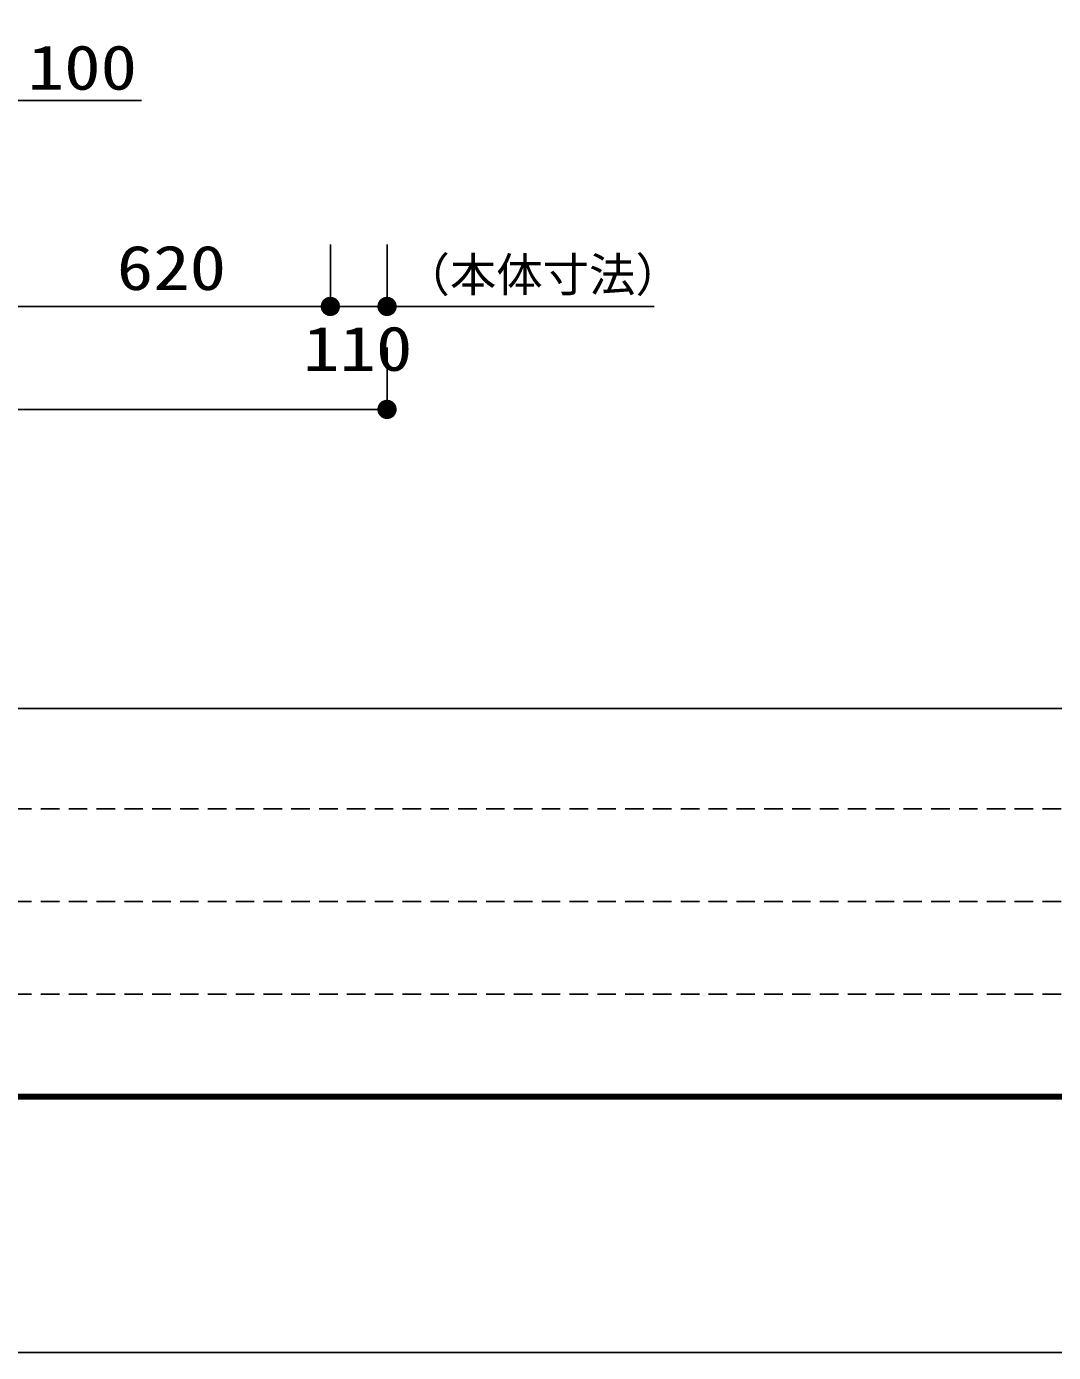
# Model space of a CAD drawing. Units: millimetres, scale not verified. Extents: x -8910 to 8910, y -6308 to 6308.
# Drawn here: x -3334 to -1341, y -6308 to -3732 of the extents above; entities that cross this region are included whole.
import ezdxf
from ezdxf.enums import TextEntityAlignment as Align

# ---------------------------------------------------------------- set-up
doc = ezdxf.new("R2010")
doc.units = ezdxf.units.MM
doc.header["$LTSCALE"] = 30
doc.linetypes.add('DASHED1', pattern=[1.8, 1.2, -0.6])
for name, color, linetype, lineweight in [('1-2_00クル-フ-6寸法', 132, 'Continuous', 25), ('1-5_図面枠', 7, 'Continuous', 25), ('1-6_Axis_waku', 7, 'Continuous', 25)]:
    doc.layers.add(name, color=color, linetype=linetype, lineweight=lineweight)
doc.styles.add('ＭＳ ゴシック', font='')
doc.styles.get('ＭＳ ゴシック').set_extended_font_data('MS Gothic')

msp = doc.modelspace()

# ---------------------------------------------------------------- linework, layer by layer
at = {"layer": '1-2_00クル-フ-6寸法', "color": 4}
for p, q in [((-3364.19, -3875.7), (-3110.75, -3875.7)), ((-2744.21, -4155.7), (-2744.21, -4275.7)), ((-2744.21, -4155.7), (-2744.21, -4275.7)), ((-2634.21, -4155.7), (-2634.21, -4275.7)), ((-3364.19, -4275.7), (-2744.21, -4275.7)), ((-2744.21, -4275.7), (-2634.21, -4275.7)), ((-2634.21, -4275.7), (-2115.47, -4275.7)), ((-2634.21, -4355.7), (-2634.21, -4475.7)), ((-2634.21, -4475.7), (-6334.23, -4475.7))]:
    msp.add_line(p, q, dxfattribs=at)
at = {"layer": '1-2_00クル-フ-6寸法'}
for points in [[(-2744.21, -4275.7), (-2762.96, -4275.7), (-2762.81, -4273.35)], [(-2744.21, -4275.7), (-2762.96, -4275.7), (-2762.81, -4273.35)], [(-2744.21, -4275.7), (-2762.81, -4273.35), (-2762.37, -4271.03)], [(-2744.21, -4275.7), (-2762.81, -4273.35), (-2762.37, -4271.03)], [(-2744.21, -4275.7), (-2762.37, -4271.03), (-2761.65, -4268.8)], [(-2744.21, -4275.7), (-2762.37, -4271.03), (-2761.65, -4268.8)], [(-2744.21, -4275.7), (-2761.65, -4268.8), (-2760.64, -4266.66)], [(-2744.21, -4275.7), (-2761.65, -4268.8), (-2760.64, -4266.66)], [(-2744.21, -4275.7), (-2760.64, -4266.66), (-2759.38, -4264.68)], [(-2744.21, -4275.7), (-2760.64, -4266.66), (-2759.38, -4264.68)], [(-2744.21, -4275.7), (-2759.38, -4264.68), (-2757.88, -4262.86)], [(-2744.21, -4275.7), (-2759.38, -4264.68), (-2757.88, -4262.86)], [(-2744.21, -4275.7), (-2757.88, -4262.86), (-2756.16, -4261.25)], [(-2744.21, -4275.7), (-2757.88, -4262.86), (-2756.16, -4261.25)], [(-2744.21, -4275.7), (-2756.16, -4261.25), (-2754.26, -4259.87)], [(-2744.21, -4275.7), (-2756.16, -4261.25), (-2754.26, -4259.87)], [(-2744.21, -4275.7), (-2754.26, -4259.87), (-2752.2, -4258.73)], [(-2744.21, -4275.7), (-2754.26, -4259.87), (-2752.2, -4258.73)], [(-2744.21, -4275.7), (-2752.2, -4258.73), (-2750.01, -4257.87)], [(-2744.21, -4275.7), (-2752.2, -4258.73), (-2750.01, -4257.87)], [(-2744.21, -4275.7), (-2750.01, -4257.87), (-2747.73, -4257.28)], [(-2744.21, -4275.7), (-2750.01, -4257.87), (-2747.73, -4257.28)], [(-2744.21, -4275.7), (-2747.73, -4257.28), (-2745.39, -4256.98)], [(-2744.21, -4275.7), (-2747.73, -4257.28), (-2745.39, -4256.98)], [(-2744.21, -4275.7), (-2745.39, -4256.98), (-2743.03, -4256.98)], [(-2744.21, -4275.7), (-2745.39, -4256.98), (-2743.03, -4256.98)], [(-2744.21, -4275.7), (-2743.03, -4256.98), (-2740.7, -4257.28)], [(-2744.21, -4275.7), (-2743.03, -4256.98), (-2740.7, -4257.28)], [(-2744.21, -4275.7), (-2740.7, -4257.28), (-2738.42, -4257.87)], [(-2744.21, -4275.7), (-2740.7, -4257.28), (-2738.42, -4257.87)], [(-2744.21, -4275.7), (-2738.42, -4257.87), (-2736.23, -4258.73)], [(-2744.21, -4275.7), (-2738.42, -4257.87), (-2736.23, -4258.73)], [(-2744.21, -4275.7), (-2736.23, -4258.73), (-2734.16, -4259.87)], [(-2744.21, -4275.7), (-2736.23, -4258.73), (-2734.16, -4259.87)], [(-2744.21, -4275.7), (-2734.16, -4259.87), (-2732.26, -4261.25)], [(-2744.21, -4275.7), (-2734.16, -4259.87), (-2732.26, -4261.25)], [(-2744.21, -4275.7), (-2732.26, -4261.25), (-2730.54, -4262.86)], [(-2744.21, -4275.7), (-2732.26, -4261.25), (-2730.54, -4262.86)], [(-2744.21, -4275.7), (-2730.54, -4262.86), (-2729.04, -4264.68)], [(-2744.21, -4275.7), (-2730.54, -4262.86), (-2729.04, -4264.68)], [(-2744.21, -4275.7), (-2729.04, -4264.68), (-2727.78, -4266.66)], [(-2744.21, -4275.7), (-2729.04, -4264.68), (-2727.78, -4266.66)], [(-2744.21, -4275.7), (-2727.78, -4266.66), (-2726.78, -4268.8)], [(-2744.21, -4275.7), (-2727.78, -4266.66), (-2726.78, -4268.8)], [(-2744.21, -4275.7), (-2726.78, -4268.8), (-2726.05, -4271.03)], [(-2744.21, -4275.7), (-2726.78, -4268.8), (-2726.05, -4271.03)], [(-2744.21, -4275.7), (-2726.05, -4271.03), (-2725.61, -4273.35)], [(-2744.21, -4275.7), (-2726.05, -4271.03), (-2725.61, -4273.35)], [(-2744.21, -4275.7), (-2725.61, -4273.35), (-2725.46, -4275.7)], [(-2744.21, -4275.7), (-2725.61, -4273.35), (-2725.46, -4275.7)], [(-2634.21, -4275.7), (-2652.96, -4275.7), (-2652.81, -4273.35)], [(-2634.21, -4275.7), (-2652.81, -4273.35), (-2652.37, -4271.03)], [(-2634.21, -4275.7), (-2652.37, -4271.03), (-2651.64, -4268.8)], [(-2634.21, -4275.7), (-2651.64, -4268.8), (-2650.64, -4266.66)], [(-2634.21, -4275.7), (-2650.64, -4266.66), (-2649.38, -4264.68)], [(-2634.21, -4275.7), (-2649.38, -4264.68), (-2647.88, -4262.86)], [(-2634.21, -4275.7), (-2647.88, -4262.86), (-2646.16, -4261.25)], [(-2634.21, -4275.7), (-2646.16, -4261.25), (-2644.26, -4259.87)], [(-2634.21, -4275.7), (-2644.26, -4259.87), (-2642.19, -4258.73)], [(-2634.21, -4275.7), (-2642.19, -4258.73), (-2640, -4257.87)], [(-2634.21, -4275.7), (-2640, -4257.87), (-2637.72, -4257.28)], [(-2634.21, -4275.7), (-2637.72, -4257.28), (-2635.39, -4256.98)], [(-2634.21, -4275.7), (-2635.39, -4256.98), (-2633.03, -4256.98)], [(-2634.21, -4275.7), (-2633.03, -4256.98), (-2630.7, -4257.28)], [(-2634.21, -4275.7), (-2630.7, -4257.28), (-2628.41, -4257.87)], [(-2634.21, -4275.7), (-2628.41, -4257.87), (-2626.23, -4258.73)], [(-2634.21, -4275.7), (-2626.23, -4258.73), (-2624.16, -4259.87)], [(-2634.21, -4275.7), (-2624.16, -4259.87), (-2622.26, -4261.25)], [(-2634.21, -4275.7), (-2622.26, -4261.25), (-2620.54, -4262.86)], [(-2634.21, -4275.7), (-2620.54, -4262.86), (-2619.04, -4264.68)], [(-2634.21, -4275.7), (-2619.04, -4264.68), (-2617.78, -4266.66)], [(-2634.21, -4275.7), (-2617.78, -4266.66), (-2616.78, -4268.8)], [(-2634.21, -4275.7), (-2616.78, -4268.8), (-2616.05, -4271.03)], [(-2634.21, -4275.7), (-2616.05, -4271.03), (-2615.61, -4273.35)], [(-2634.21, -4275.7), (-2615.61, -4273.35), (-2615.46, -4275.7)], [(-2744.21, -4275.7), (-2762.81, -4278.05), (-2762.96, -4275.7)], [(-2744.21, -4275.7), (-2762.81, -4278.05), (-2762.96, -4275.7)], [(-2744.21, -4275.7), (-2762.37, -4280.36), (-2762.81, -4278.05)], [(-2744.21, -4275.7), (-2762.37, -4280.36), (-2762.81, -4278.05)], [(-2744.21, -4275.7), (-2761.65, -4282.6), (-2762.37, -4280.36)], [(-2744.21, -4275.7), (-2761.65, -4282.6), (-2762.37, -4280.36)], [(-2744.21, -4275.7), (-2760.64, -4284.73), (-2761.65, -4282.6)], [(-2744.21, -4275.7), (-2760.64, -4284.73), (-2761.65, -4282.6)], [(-2744.21, -4275.7), (-2759.38, -4286.72), (-2760.64, -4284.73)], [(-2744.21, -4275.7), (-2759.38, -4286.72), (-2760.64, -4284.73)], [(-2744.21, -4275.7), (-2757.88, -4288.53), (-2759.38, -4286.72)], [(-2744.21, -4275.7), (-2757.88, -4288.53), (-2759.38, -4286.72)], [(-2744.21, -4275.7), (-2756.16, -4290.14), (-2757.88, -4288.53)], [(-2744.21, -4275.7), (-2756.16, -4290.14), (-2757.88, -4288.53)], [(-2744.21, -4275.7), (-2754.26, -4291.53), (-2756.16, -4290.14)], [(-2744.21, -4275.7), (-2754.26, -4291.53), (-2756.16, -4290.14)], [(-2744.21, -4275.7), (-2752.2, -4292.66), (-2754.26, -4291.53)], [(-2744.21, -4275.7), (-2752.2, -4292.66), (-2754.26, -4291.53)], [(-2744.21, -4275.7), (-2750.01, -4293.53), (-2752.2, -4292.66)], [(-2744.21, -4275.7), (-2750.01, -4293.53), (-2752.2, -4292.66)], [(-2744.21, -4275.7), (-2747.73, -4294.12), (-2750.01, -4293.53)], [(-2744.21, -4275.7), (-2747.73, -4294.12), (-2750.01, -4293.53)], [(-2744.21, -4275.7), (-2745.39, -4294.41), (-2747.73, -4294.12)], [(-2744.21, -4275.7), (-2745.39, -4294.41), (-2747.73, -4294.12)], [(-2744.21, -4275.7), (-2743.03, -4294.41), (-2745.39, -4294.41)], [(-2744.21, -4275.7), (-2743.03, -4294.41), (-2745.39, -4294.41)], [(-2744.21, -4275.7), (-2740.7, -4294.12), (-2743.03, -4294.41)], [(-2744.21, -4275.7), (-2738.42, -4293.53), (-2740.7, -4294.12)], [(-2744.21, -4275.7), (-2736.23, -4292.66), (-2738.42, -4293.53)], [(-2744.21, -4275.7), (-2734.16, -4291.53), (-2736.23, -4292.66)], [(-2744.21, -4275.7), (-2732.26, -4290.14), (-2734.16, -4291.53)], [(-2744.21, -4275.7), (-2730.54, -4288.53), (-2732.26, -4290.14)], [(-2744.21, -4275.7), (-2729.04, -4286.72), (-2730.54, -4288.53)], [(-2744.21, -4275.7), (-2727.78, -4284.73), (-2729.04, -4286.72)], [(-2744.21, -4275.7), (-2726.78, -4282.6), (-2727.78, -4284.73)], [(-2744.21, -4275.7), (-2726.05, -4280.36), (-2726.78, -4282.6)], [(-2744.21, -4275.7), (-2725.61, -4278.05), (-2726.05, -4280.36)], [(-2744.21, -4275.7), (-2725.46, -4275.7), (-2725.61, -4278.05)], [(-2744.21, -4275.7), (-2740.7, -4294.12), (-2743.03, -4294.41)], [(-2744.21, -4275.7), (-2738.42, -4293.53), (-2740.7, -4294.12)], [(-2744.21, -4275.7), (-2736.23, -4292.66), (-2738.42, -4293.53)], [(-2744.21, -4275.7), (-2734.16, -4291.53), (-2736.23, -4292.66)], [(-2744.21, -4275.7), (-2732.26, -4290.14), (-2734.16, -4291.53)], [(-2744.21, -4275.7), (-2730.54, -4288.53), (-2732.26, -4290.14)], [(-2744.21, -4275.7), (-2729.04, -4286.72), (-2730.54, -4288.53)], [(-2744.21, -4275.7), (-2727.78, -4284.73), (-2729.04, -4286.72)], [(-2744.21, -4275.7), (-2726.78, -4282.6), (-2727.78, -4284.73)], [(-2744.21, -4275.7), (-2726.05, -4280.36), (-2726.78, -4282.6)], [(-2744.21, -4275.7), (-2725.61, -4278.05), (-2726.05, -4280.36)], [(-2744.21, -4275.7), (-2725.46, -4275.7), (-2725.61, -4278.05)], [(-2634.21, -4275.7), (-2652.81, -4278.05), (-2652.96, -4275.7)], [(-2634.21, -4275.7), (-2652.37, -4280.36), (-2652.81, -4278.05)], [(-2634.21, -4275.7), (-2651.64, -4282.6), (-2652.37, -4280.36)], [(-2634.21, -4275.7), (-2650.64, -4284.73), (-2651.64, -4282.6)], [(-2634.21, -4275.7), (-2649.38, -4286.72), (-2650.64, -4284.73)], [(-2634.21, -4275.7), (-2647.88, -4288.53), (-2649.38, -4286.72)], [(-2634.21, -4275.7), (-2646.16, -4290.14), (-2647.88, -4288.53)], [(-2634.21, -4275.7), (-2644.26, -4291.53), (-2646.16, -4290.14)], [(-2634.21, -4275.7), (-2642.19, -4292.66), (-2644.26, -4291.53)], [(-2634.21, -4275.7), (-2640, -4293.53), (-2642.19, -4292.66)], [(-2634.21, -4275.7), (-2637.72, -4294.12), (-2640, -4293.53)], [(-2634.21, -4275.7), (-2635.39, -4294.41), (-2637.72, -4294.12)], [(-2634.21, -4275.7), (-2633.03, -4294.41), (-2635.39, -4294.41)], [(-2634.21, -4275.7), (-2630.7, -4294.12), (-2633.03, -4294.41)], [(-2634.21, -4275.7), (-2628.41, -4293.53), (-2630.7, -4294.12)], [(-2634.21, -4275.7), (-2626.23, -4292.66), (-2628.41, -4293.53)], [(-2634.21, -4275.7), (-2624.16, -4291.53), (-2626.23, -4292.66)], [(-2634.21, -4275.7), (-2622.26, -4290.14), (-2624.16, -4291.53)], [(-2634.21, -4275.7), (-2620.54, -4288.53), (-2622.26, -4290.14)], [(-2634.21, -4275.7), (-2619.04, -4286.72), (-2620.54, -4288.53)], [(-2634.21, -4275.7), (-2617.78, -4284.73), (-2619.04, -4286.72)], [(-2634.21, -4275.7), (-2616.78, -4282.6), (-2617.78, -4284.73)], [(-2634.21, -4275.7), (-2616.05, -4280.36), (-2616.78, -4282.6)], [(-2634.21, -4275.7), (-2615.61, -4278.05), (-2616.05, -4280.36)], [(-2634.21, -4275.7), (-2615.46, -4275.7), (-2615.61, -4278.05)], [(-2634.21, -4475.7), (-2652.96, -4475.7), (-2652.81, -4473.35)], [(-2634.21, -4475.7), (-2652.81, -4478.05), (-2652.96, -4475.7)], [(-2634.21, -4475.7), (-2652.81, -4473.35), (-2652.37, -4471.03)], [(-2634.21, -4475.7), (-2652.37, -4480.36), (-2652.81, -4478.05)], [(-2634.21, -4475.7), (-2652.37, -4471.03), (-2651.64, -4468.8)], [(-2634.21, -4475.7), (-2651.64, -4482.6), (-2652.37, -4480.36)], [(-2634.21, -4475.7), (-2651.64, -4468.8), (-2650.64, -4466.66)], [(-2634.21, -4475.7), (-2650.64, -4484.73), (-2651.64, -4482.6)], [(-2634.21, -4475.7), (-2650.64, -4466.66), (-2649.38, -4464.68)], [(-2634.21, -4475.7), (-2649.38, -4486.72), (-2650.64, -4484.73)], [(-2634.21, -4475.7), (-2649.38, -4464.68), (-2647.88, -4462.86)], [(-2634.21, -4475.7), (-2647.88, -4488.53), (-2649.38, -4486.72)], [(-2634.21, -4475.7), (-2647.88, -4462.86), (-2646.16, -4461.25)], [(-2634.21, -4475.7), (-2646.16, -4490.14), (-2647.88, -4488.53)], [(-2634.21, -4475.7), (-2646.16, -4461.25), (-2644.26, -4459.87)], [(-2634.21, -4475.7), (-2644.26, -4491.53), (-2646.16, -4490.14)], [(-2634.21, -4475.7), (-2644.26, -4459.87), (-2642.19, -4458.73)], [(-2634.21, -4475.7), (-2642.19, -4492.66), (-2644.26, -4491.53)], [(-2634.21, -4475.7), (-2642.19, -4458.73), (-2640, -4457.87)], [(-2634.21, -4475.7), (-2640, -4493.53), (-2642.19, -4492.66)], [(-2634.21, -4475.7), (-2640, -4457.87), (-2637.72, -4457.28)], [(-2634.21, -4475.7), (-2637.72, -4494.12), (-2640, -4493.53)], [(-2634.21, -4475.7), (-2637.72, -4457.28), (-2635.39, -4456.98)], [(-2634.21, -4475.7), (-2635.39, -4494.41), (-2637.72, -4494.12)], [(-2634.21, -4475.7), (-2635.39, -4456.98), (-2633.03, -4456.98)], [(-2634.21, -4475.7), (-2633.03, -4494.41), (-2635.39, -4494.41)], [(-2634.21, -4475.7), (-2633.03, -4456.98), (-2630.7, -4457.28)], [(-2634.21, -4475.7), (-2630.7, -4457.28), (-2628.41, -4457.87)], [(-2634.21, -4475.7), (-2628.41, -4457.87), (-2626.23, -4458.73)], [(-2634.21, -4475.7), (-2626.23, -4458.73), (-2624.16, -4459.87)], [(-2634.21, -4475.7), (-2624.16, -4459.87), (-2622.26, -4461.25)], [(-2634.21, -4475.7), (-2622.26, -4461.25), (-2620.54, -4462.86)], [(-2634.21, -4475.7), (-2620.54, -4462.86), (-2619.04, -4464.68)], [(-2634.21, -4475.7), (-2619.04, -4464.68), (-2617.78, -4466.66)], [(-2634.21, -4475.7), (-2617.78, -4466.66), (-2616.78, -4468.8)], [(-2634.21, -4475.7), (-2616.78, -4468.8), (-2616.05, -4471.03)], [(-2634.21, -4475.7), (-2616.05, -4471.03), (-2615.61, -4473.35)], [(-2634.21, -4475.7), (-2615.61, -4473.35), (-2615.46, -4475.7)], [(-2634.21, -4475.7), (-2630.7, -4494.12), (-2633.03, -4494.41)], [(-2634.21, -4475.7), (-2628.41, -4493.53), (-2630.7, -4494.12)], [(-2634.21, -4475.7), (-2626.23, -4492.66), (-2628.41, -4493.53)], [(-2634.21, -4475.7), (-2624.16, -4491.53), (-2626.23, -4492.66)], [(-2634.21, -4475.7), (-2622.26, -4490.14), (-2624.16, -4491.53)], [(-2634.21, -4475.7), (-2620.54, -4488.53), (-2622.26, -4490.14)], [(-2634.21, -4475.7), (-2619.04, -4486.72), (-2620.54, -4488.53)], [(-2634.21, -4475.7), (-2617.78, -4484.73), (-2619.04, -4486.72)], [(-2634.21, -4475.7), (-2616.78, -4482.6), (-2617.78, -4484.73)], [(-2634.21, -4475.7), (-2616.05, -4480.36), (-2616.78, -4482.6)], [(-2634.21, -4475.7), (-2615.61, -4478.05), (-2616.05, -4480.36)], [(-2634.21, -4475.7), (-2615.46, -4475.7), (-2615.61, -4478.05)]]:
    msp.add_solid(points, dxfattribs=at)
at = {"layer": '1-5_図面枠'}
msp.add_lwpolyline([(-8910, -6307.5), (-8910, 6307.5), (8910, 6307.5), (8910, -6307.5)], close=True, dxfattribs=at)
at = {"layer": '1-6_Axis_waku'}
for p, q in [((-7770, -5056.5), (8400, -5056.5)), ((8408.4, -5814.9), (-7778.4, -5814.9)), ((8407.8, -5814.3), (-7777.8, -5814.3)), ((8407.2, -5813.7), (-7777.2, -5813.7)), ((8406.6, -5813.1), (-7776.6, -5813.1)), ((8406, -5812.5), (-7776, -5812.5)), ((8405.4, -5811.9), (-7775.4, -5811.9)), ((8404.8, -5811.3), (-7774.8, -5811.3)), ((8404.2, -5810.7), (-7774.2, -5810.7)), ((8403.6, -5810.1), (-7773.6, -5810.1)), ((8403, -5809.5), (-7773, -5809.5)), ((8402.4, -5808.9), (-7772.4, -5808.9)), ((8401.8, -5808.3), (-7771.8, -5808.3)), ((8401.2, -5807.7), (-7771.2, -5807.7)), ((8400.6, -5807.1), (-7770.6, -5807.1)), ((-7770, -5806.5), (8400, -5806.5))]:
    msp.add_line(p, q, dxfattribs=at)
at = {"layer": '1-6_Axis_waku', "linetype": 'DASHED1'}
for p, q in [((240, -5251.5), (-7770, -5251.5)), ((240, -5431.5), (-7770, -5431.5)), ((240, -5611.5), (-7770, -5611.5))]:
    msp.add_line(p, q, dxfattribs=at)

# ---------------------------------------------------------------- texts
at = {"layer": '1-2_00クル-フ-6寸法', "color": 3, "style": 'ＭＳ ゴシック', "width": 1.2}
for s, p in [('100', (-3331.66, -3880.75)), ('620', (-3158.77, -4269.85)), ('110', (-2797.21, -4426.84))]:
    msp.add_text(s, height=86.66, dxfattribs=at).set_placement(p, align=Align.BOTTOM_LEFT)
at = {"layer": '1-2_00クル-フ-6寸法', "color": 4, "style": 'ＭＳ ゴシック'}
msp.add_text('（本体寸法）', height=65.98, dxfattribs=at).set_placement((-2602.08, -4266.81), align=Align.BOTTOM_LEFT)

doc.saveas('drawing.dxf')
